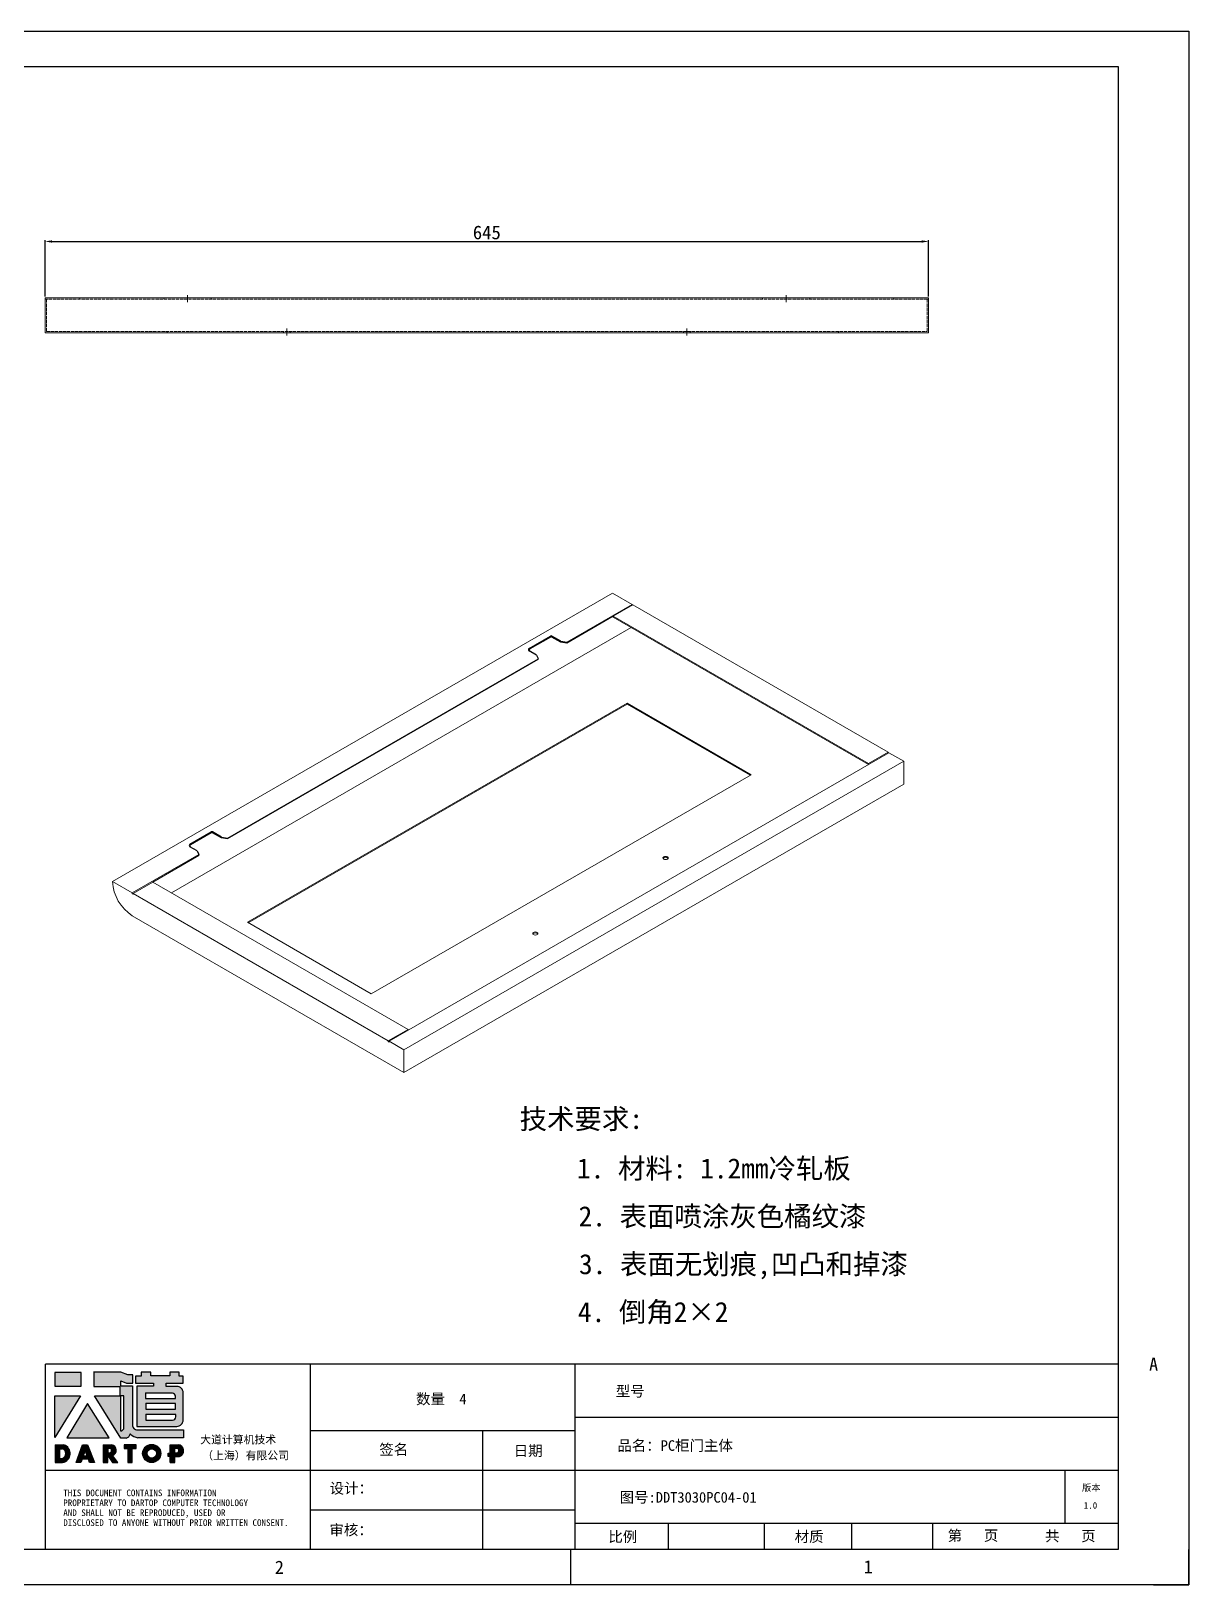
# Model space of a CAD drawing. Header units: millimetres. Extents: x 12436 to 30221, y 8547 to 23793.
# Drawn here: x 15187 to 16032, y 11352 to 12486 of the extents above; entities that cross this region are included whole.
import ezdxf
from ezdxf.enums import TextEntityAlignment as Align

# ---------------------------------------------------------------- set-up
doc = ezdxf.new("R2010")
doc.units = ezdxf.units.MM
doc.header["$PDSIZE"] = -1
for name, pattern in [('ACAD_ISO02W100', [15, 12, -3]), ('CENTER', [10.16, 6.35, -1.27, 1.27, -1.27]), ('CENTERX2', [20.32, 12.7, -2.54, 2.54, -2.54]), ('DOT', [0.25, 0, -0.25]), ('HIDDEN', [1.905, 1.27, -0.635])]:
    doc.linetypes.add(name, pattern=pattern)
for name, color, linetype in [('4', 7, 'Continuous'), ('print', 30, 'Continuous'), ('点画线', 1, 'CENTER'), ('虚线', 6, 'ACAD_ISO02W100')]:
    doc.layers.add(name, color=color, linetype=linetype)
doc.styles.add('Dartop', font='SIMFANG.TTF')
doc.styles.add('HZ', font='SimSun.ttf')
doc.styles.add('hzHT', font='SIMHEI.TTF')
doc.dimstyles.new('0', dxfattribs={"dimtxt": 10, "dimasz": 5, "dimexe": 1, "dimexo": 1, "dimgap": 1.524, "dimtad": 1, "dimdec": 0, "dimzin": 0, "dimdsep": 46, "dimtxsty": 'Standard', "dimcen": 2.5, "dimclrd": 4, "dimclre": 4, "dimclrt": 4, "dimadec": 0, "dimazin": 0, "dimtfac": 1, "dimtdec": 0, "dimtmove": 0, "dimatfit": 3, "dimfxl": 1, "dimtzin": 0, "dimarcsym": 0})

# ---------------------------------------------------------------- blocks, each defined once
blk = doc.blocks.new('*D481')
at = {"color": 4, "lineweight": -2}
for p, q in [((15197.1, 12292.6), (15197.1, 12333.9)), ((15202.1, 12332.9), (15837.1, 12332.9)), ((15842.1, 12292.6), (15842.1, 12333.9))]:
    blk.add_line(p, q, dxfattribs=at)
at = {"color": 4}
for points in [[(15202.1, 12333.7), (15202.1, 12332), (15197.1, 12332.9)], [(15837.1, 12333.7), (15837.1, 12332), (15842.1, 12332.9)]]:
    blk.add_solid(points, dxfattribs=at)
at = {"layer": 'Defpoints', "color": 0}
for p in [(15842.1, 12332.9), (15197.1, 12291.6), (15842.1, 12291.6)]:
    blk.add_point(p, dxfattribs=at)
at = {"color": 4, "lineweight": 9, "insert": (15519.6, 12339.4), "char_height": 10, "attachment_point": 5}
blk.add_mtext('645', dxfattribs=at)
blk = doc.blocks.new('dadao')
for p, q in [((48, 19.2), (44.9, 10.4)), ((44.9, 10.4), (51.2, 10.4)), ((51.2, 10.4), (48, 19.2))]:
    blk.add_line(p, q)
for points in [[(41.8, 121.6), (41.8, 143.7), (-0.4, 143.7), (-0.4, 121.6), (41.8, 121.6)], [(104.8, 122), (104.8, 130.3), (114.1, 126.3), (124.2, 126.3), (124.2, 139.6), (115.9, 139.6), (105.1, 143.9), (61.5, 143.9)], [(61.7, 144), (61.7, 121.3), (103.9, 121.3)], [(113.4, 38.7), (105.1, 38.7), (63, 106.5), (103.9, 106.5), (103.9, 120.9), (103.9, 121.3)], [(109.7, 53.6), (109.7, 106.2), (104.3, 106.2), (104.3, 50.4), (106.6, 50.4)], [(144.6, 94.4), (144.6, 84.8), (192, 84.8), (192, 94.1), (144.9, 94.1)], [(0, 28), (0, 0), (11.8, 0)], [(0.1, 28), (14, 28)], [(76.8, 28.2), (76.8, 0), (84.1, 0), (84.1, 11.1), (91.6, -0.1), (100.3, -0.1), (91.7, 11.1)], [(76.8, 28.2), (90.6, 28.2)], [(120.2, 45), (119.5, 45), (119.5, 44.6)], [(183.7, 0), (183.7, 9.6), (180.6, 9.6), (180.6, 14.9), (183.8, 14.9), (183.8, 28.1), (196.1, 28.1), (196.5, 28.1)], [(7.1, 21.8), (7.1, 6.1), (12, 6.1)], [(7.1, 21.8), (11.4, 21.8)], [(84, 22.7), (84, 15.3), (87.2, 15.3)], [(84, 22.7), (87.3, 22.7)], [(183.7, 0), (190.9, 0), (190.9, 9.6), (198.8, 9.6)], [(194.9, 22.3), (190.8, 22.3), (190.8, 15), (194.4, 15)]]:
    blk.add_lwpolyline(points)
blk.add_lwpolyline([(137.1, 144.2), (137.1, 137.9), (128.3, 137.9), (128.3, 126.5), (157.3, 126.5), (157.3, 121.5), (130.3, 121.5), (130.3, 57.5), (194.4, 57.5, 0.414214), (204.4, 67.5), (204.4, 111.3, 0.414214), (194.4, 121.3), (177.5, 121.3), (177.5, 126.3), (204.7, 126.3), (204.7, 137.7), (198.2, 137.7), (198.2, 143.9), (183.3, 143.9), (183.3, 138), (153, 138), (153, 144.2), (137.1, 144.2)], format="xyb", close=True)
for points in [[(-0.3, 106.2), (40.4, 106.2), (-0.3, 39.7), (-0.3, 106.2)], [(51.7, 94.1), (18.4, 39.3), (86.2, 39.3)], [(43.8, 28.2), (51.8, 28.2), (62.6, -0.1), (55, -0.1), (53.2, 5), (42.9, 5), (41.1, 0), (33.6, 0)], [(110, 28.1), (110, 21.9), (116, 21.9), (116, -0.1), (123.2, -0.1), (123.2, 22), (129.2, 22), (129.2, 28.1), (110, 28.1)]]:
    blk.add_lwpolyline(points, close=True)
for points in [[(104.8, 122), (123.4, 122), (123.4, 60, 0.414214), (131.4, 52), (204.8, 52), (204.8, 39.1), (131.7, 39.1)], [(144.3, 110.8), (144.3, 101.8), (192.3, 101.8), (192.3, 105.5, 0.414214), (187.3, 110.5), (144.3, 110.5)], [(144.6, 77), (144.6, 67.5), (187.6, 67.5, 0.414214), (192.6, 72.5), (192.6, 76.4), (144.6, 76.4)]]:
    blk.add_lwpolyline(points, format="xyb")
for radius in [14.5, 7.44]:
    blk.add_circle((154.2, 14.2), radius)
for centre, radius, start, end in [((99.2, 60.7), 12.6, 305.6399, 325.969), ((9.6, 14.2), 14.4, 278.6604, 72.3203), ((88.6, 19.4), 8.95, 290.6073, 77.2124), ((111.6, 46.7), 8.19, 282.9811, 347.6627), ((136, 61.7), 22.9, 226.7358, 259.3209), ((195.7, 18.6), 9.51, 288.8959, 85.2442), ((8.5, 13.9), 8.49, 294.2143, 69.7177), ((86.4, 19), 3.8, 282.527, 76.7196), ((193.7, 18.7), 3.8, 280.9891, 72.5513)]:
    blk.add_arc(centre, radius, start, end)

msp = doc.modelspace()

# ---------------------------------------------------------------- hatches: boundary and pattern name
for points in [[(15223.584, 11507.137), (15204.297, 11507.137), (15204.297, 11497.061), (15223.584, 11497.061)], [(15222.963, 11490.01), (15204.349, 11490.01), (15204.349, 11459.619)], [(15228.123, 11484.495), (15212.907, 11459.417), (15243.89, 11459.417)], [(15263.563, 11454.286), (15254.758, 11454.286), (15254.758, 11451.492), (15257.505, 11451.492), (15257.505, 11441.425), (15260.795, 11441.425), (15260.795, 11451.499), (15263.563, 11451.499)]]:
    msp.add_hatch(color=0).paths.add_polyline_path(points)
h = msp.add_hatch(color=0)
h.paths.add_polyline_path([(15252.405, 11501.013), (15256.662, 11499.174), (15261.264, 11499.174), (15261.264, 11505.265), (15257.467, 11505.265), (15252.52, 11507.219), (15232.697, 11507.219), (15232.697, 11496.918), (15251.985, 11496.918), (15251.985, 11496.709), (15251.985, 11490.126), (15233.281, 11490.126), (15252.519, 11459.165), (15256.329, 11459.165, 0.27937482), (15259.11, 11461.869), (15259.11, 11462.012), (15259.446, 11462.012, 0.14314537), (15264.69, 11459.343), (15298.12, 11459.343), (15298.12, 11465.215), (15264.548, 11465.215, -0.41421356), (15260.891, 11468.872), (15260.891, 11497.243), (15252.405, 11497.243)])
h.paths.add_polyline_path([(15252.179, 11489.994), (15254.63, 11489.994), (15254.63, 11465.964, -0.08893574), (15253.21, 11464.503), (15252.171, 11464.503)], flags=16)
h = msp.add_hatch(color=0)
h.paths.add_polyline_path([(15298.062, 11504.412), (15295.088, 11504.412), (15295.088, 11507.242), (15288.289, 11507.242), (15288.289, 11504.554), (15274.41, 11504.554), (15274.41, 11507.383), (15267.14, 11507.383), (15267.14, 11504.501), (15263.123, 11504.501), (15263.123, 11499.285), (15276.379, 11499.285), (15276.379, 11496.978), (15264.027, 11496.978), (15264.027, 11467.769), (15293.35, 11467.769, 0.41421356), (15297.921, 11472.34), (15297.921, 11492.343, 0.41421356), (15293.35, 11496.914), (15285.598, 11496.914), (15285.598, 11499.177), (15298.062, 11499.177)])
h.paths.add_polyline_path([(15290.111, 11491.962, -0.41421356), (15292.397, 11489.676), (15292.397, 11488), (15270.443, 11488), (15270.443, 11491.962)], flags=16)
h.paths.add_polyline_path([(15292.255, 11484.463), (15292.255, 11480.219), (15270.585, 11480.219), (15270.585, 11484.463)], flags=16)
h.paths.add_polyline_path([(15292.538, 11476.399), (15292.538, 11474.581, -0.41421356), (15290.253, 11472.296), (15270.585, 11472.296), (15270.585, 11476.399)], flags=16)
h = msp.add_hatch(color=0)
h.paths.add_polyline_path([(15210.872, 11454.24), (15204.486, 11454.24), (15204.486, 11441.463), (15209.864, 11441.463, 0.79301591)])
h.paths.add_polyline_path([(15209.959, 11444.261), (15207.726, 11444.261), (15207.726, 11451.442), (15209.712, 11451.442, -0.67136089)], flags=16)
h = msp.add_hatch(color=0)
h.paths.add_polyline_path([(15228.171, 11454.345), (15224.526, 11454.345), (15219.84, 11441.45), (15223.292, 11441.45), (15224.104, 11443.735), (15228.781, 11443.735), (15229.61, 11441.422), (15233.09, 11441.422)])
h.paths.add_polyline_path([(15227.887, 11446.198), (15224.989, 11446.198), (15226.412, 11450.25)], flags=16)
h = msp.add_hatch(color=0)
h.paths.add_polyline_path([(15245.885, 11454.336), (15239.604, 11454.336), (15239.604, 11441.443), (15242.923, 11441.443), (15242.923, 11446.554), (15246.334, 11441.397), (15250.345, 11441.397), (15246.419, 11446.522, 0.74405494)])
h.paths.add_polyline_path([(15242.893, 11448.462), (15242.893, 11451.848), (15244.376, 11451.848, -0.79680897), (15244.354, 11448.462)], flags=16)
h = msp.add_hatch(color=0)
h.paths.add_polyline_path([(15268.35, 11447.936, 1), (15281.589, 11447.936, 1)])
h.paths.add_polyline_path([(15278.37, 11447.936, -1), (15271.569, 11447.936, -1)], flags=16)
h = msp.add_hatch(color=0)
h.paths.add_polyline_path([(15294.288, 11454.305), (15294.098, 11454.305), (15288.499, 11454.305), (15288.499, 11448.288), (15287.013, 11448.288), (15287.013, 11445.846), (15288.475, 11445.846), (15288.475, 11441.465), (15291.743, 11441.465), (15291.743, 11445.863), (15295.335, 11445.863, 0.81230381)])
h.paths.add_polyline_path([(15291.695, 11448.305), (15291.695, 11451.67), (15293.555, 11451.67, -0.77821343), (15293.365, 11448.305)], flags=16)

# ---------------------------------------------------------------- linework, layer by layer
for p, q in [((14445.65, 12460.7), (15980.568, 12460.7)), ((15550.498, 12035.701), (15566.099, 12044.707)), ((15566.099, 12044.054), (15551.063, 12035.374)), ((15573.511, 12041.005), (15567.099, 12044.707)), ((15573.511, 12040.352), (15567.099, 12044.054)), ((15573.511, 12041.005), (15577.957, 12040.286)), ((15577.957, 12039.633), (15573.511, 12040.352)), ((15555.91, 12030.844), (15550.498, 12033.968)), ((15555.91, 12030.844), (15557.155, 12028.278)), ((15302.818, 11892.718), (15318.419, 11901.724)), ((15318.419, 11901.071), (15303.384, 11892.391)), ((15325.832, 11898.023), (15319.419, 11901.724)), ((15325.832, 11897.369), (15319.419, 11901.071)), ((15308.23, 11887.861), (15302.818, 11890.986)), ((15325.832, 11898.023), (15330.277, 11897.304)), ((15330.277, 11896.65), (15325.832, 11897.369)), ((15308.23, 11887.861), (15309.476, 11885.295))]:
    msp.add_line(p, q)
at = {"color": 0}
for p, q in [((15980.568, 12460.7), (15980.568, 11377.757)), ((15980.568, 11513.125), (15197.368, 11513.125)), ((15197.368, 11377.757), (15197.368, 11513.125)), ((15390.751, 11513.125), (15390.751, 11377.757)), ((15584.133, 11377.757), (15584.133, 11513.125)), ((15584.133, 11474.448), (15980.568, 11474.448)), ((15390.751, 11464.779), (15584.133, 11464.779)), ((15516.449, 11464.779), (15516.449, 11377.757)), ((15197.368, 11435.772), (15390.751, 11435.772)), ((15390.751, 11435.772), (15980.568, 11435.772)), ((15941.891, 11397.095), (15941.891, 11435.772)), ((15390.751, 11406.764), (15584.133, 11406.764)), ((15584.133, 11397.095), (15980.568, 11397.095)), ((15652.17, 11377.757), (15652.17, 11397.095)), ((15722.287, 11377.757), (15722.287, 11397.095)), ((15786.029, 11377.757), (15786.029, 11397.095)), ((15845.2, 11377.757), (15845.2, 11397.095)), ((15980.568, 11377.757), (14445.65, 11377.757)), ((15580.91, 11351.973), (15580.91, 11377.757)), ((16032.136, 11351.973), (16032.136, 11377.757)), ((16006.352, 11351.973), (16032.136, 11351.973))]:
    msp.add_line(p, q, dxfattribs=at)
at = {"color": 0, "linetype": 'DOT'}
for p, q in [((16032.136, 12460.7), (16032.136, 11377.757)), ((16006.352, 11351.973), (14394.082, 11351.973))]:
    msp.add_line(p, q, dxfattribs=at)
at = {"color": 7, "linetype": 'Continuous', "lineweight": 15}
for p, q in [((15842.107, 12291.642), (15197.107, 12291.642)), ((15197.107, 12266.242), (15197.107, 12291.642)), ((15842.107, 12291.642), (15842.107, 12266.242)), ((15842.107, 12266.242), (15197.107, 12266.242)), ((15246.433, 11865.491), (15611.3, 12076.124)), ((15625.668, 12067.829), (15611.3, 12076.124)), ((15577.957, 12040.286), (15625.668, 12067.829)), ((15626.234, 12067.503), (15611.866, 12059.208)), ((15625.668, 12067.176), (15625.668, 12067.829)), ((15812.571, 11959.933), (15626.234, 12067.503)), ((15625.06, 12050.938), (15289.496, 11857.22)), ((15577.957, 12039.633), (15611.866, 12059.208)), ((15611.866, 12059.208), (15798.202, 11951.638)), ((15611.866, 12058.555), (15611.866, 12059.208)), ((15611.866, 12058.555), (15798.202, 11950.985)), ((15573.511, 12041.005), (15573.511, 12040.352)), ((15577.957, 12040.286), (15577.957, 12039.633)), ((15330.277, 11897.304), (15557.079, 12028.233)), ((15330.277, 11896.65), (15557.079, 12027.58)), ((15557.079, 12028.233), (15557.155, 12028.278)), ((15557.079, 12027.58), (15557.155, 12027.624)), ((15557.155, 12027.624), (15557.155, 12028.278)), ((15344.776, 11835.787), (15621.962, 11995.803)), ((15345.342, 11835.46), (15621.962, 11995.149)), ((15621.962, 11995.803), (15712.472, 11943.553)), ((15621.962, 11995.803), (15621.962, 11995.149)), ((15621.962, 11995.149), (15711.906, 11943.226)), ((15448.269, 11748.973), (15813.137, 11959.606)), ((15798.202, 11951.638), (15812.571, 11959.933)), ((15812.571, 11959.28), (15812.571, 11959.933)), ((15823.998, 11953.336), (15813.137, 11959.606)), ((15459.131, 11742.703), (15823.998, 11953.336)), ((15798.202, 11950.985), (15798.202, 11951.638)), ((15823.998, 11936.744), (15823.998, 11953.336)), ((15712.472, 11943.553), (15435.286, 11783.537)), ((15459.131, 11726.111), (15823.998, 11936.744)), ((15325.832, 11898.023), (15325.832, 11897.369)), ((15329.391, 11896.792), (15329.393, 11896.793)), ((15330.277, 11897.304), (15330.277, 11896.65)), ((15260.801, 11857.196), (15309.476, 11885.295)), ((15275.735, 11865.164), (15309.476, 11884.642)), ((15309.399, 11885.251), (15309.476, 11885.295)), ((15309.399, 11884.598), (15309.476, 11884.642)), ((15309.476, 11884.642), (15309.476, 11885.295)), ((15648.338, 11883.158), (15648.191, 11882.734)), ((15648.191, 11882.734), (15648.338, 11882.31)), ((15648.754, 11883.518), (15648.338, 11883.158)), ((15648.338, 11882.31), (15648.754, 11881.95)), ((15649.377, 11883.758), (15648.754, 11883.518)), ((15648.754, 11881.95), (15649.377, 11881.71)), ((15650.111, 11883.842), (15649.377, 11883.758)), ((15649.377, 11881.71), (15650.111, 11881.625)), ((15650.846, 11883.758), (15650.111, 11883.842)), ((15650.111, 11881.625), (15650.846, 11881.71)), ((15651.469, 11883.518), (15650.846, 11883.758)), ((15650.846, 11881.71), (15651.469, 11881.95)), ((15651.885, 11883.158), (15651.469, 11883.518)), ((15651.469, 11881.95), (15651.885, 11882.31)), ((15652.031, 11882.734), (15651.885, 11883.158)), ((15651.885, 11882.31), (15652.031, 11882.734)), ((15260.801, 11857.196), (15246.433, 11865.491)), ((15260.801, 11856.543), (15260.801, 11857.196)), ((15260.801, 11856.543), (15261.367, 11856.869)), ((15260.801, 11856.543), (15261.367, 11856.216)), ((15261.367, 11856.869), (15275.735, 11865.164)), ((15261.367, 11856.216), (15261.367, 11856.869)), ((15447.704, 11749.299), (15261.367, 11856.869)), ((15275.735, 11865.164), (15462.072, 11757.594)), ((15260.801, 11840.604), (15459.131, 11726.111)), ((15435.286, 11783.537), (15344.776, 11835.787)), ((15553.245, 11828.033), (15553.099, 11827.609)), ((15553.099, 11827.609), (15553.245, 11827.184)), ((15553.662, 11828.392), (15553.245, 11828.033)), ((15553.245, 11827.184), (15553.662, 11826.825)), ((15554.284, 11828.633), (15553.662, 11828.392)), ((15553.662, 11826.825), (15554.284, 11826.585)), ((15555.019, 11828.717), (15554.284, 11828.633)), ((15554.284, 11826.585), (15555.019, 11826.5)), ((15555.754, 11828.633), (15555.019, 11828.717)), ((15555.019, 11826.5), (15555.754, 11826.585)), ((15556.377, 11828.392), (15555.754, 11828.633)), ((15555.754, 11826.585), (15556.377, 11826.825)), ((15556.793, 11828.033), (15556.377, 11828.392)), ((15556.377, 11826.825), (15556.793, 11827.184)), ((15556.939, 11827.609), (15556.793, 11828.033)), ((15556.793, 11827.184), (15556.939, 11827.609)), ((15462.072, 11757.594), (15447.704, 11749.299)), ((15462.072, 11756.941), (15462.072, 11757.594)), ((15447.704, 11748.646), (15447.704, 11749.299)), ((15448.269, 11748.973), (15447.704, 11748.646)), ((15447.704, 11748.646), (15448.269, 11748.32)), ((15448.269, 11748.973), (15448.269, 11748.32)), ((15459.131, 11742.703), (15448.269, 11748.973)), ((15459.131, 11726.111), (15459.131, 11742.703))]:
    msp.add_line(p, q, dxfattribs=at)
at = {"color": 7, "linetype": 'HIDDEN', "lineweight": 0}
msp.add_line((15842.107, 12290.642), (15841.107, 12290.642), dxfattribs=at)
for centre, start, end in [((15566.599, 12043.841), 60.002688, 119.997312), ((15566.599, 12043.188), 60.002688, 119.997312), ((15550.998, 12034.835), 119.997312, 240.002688), ((15551.563, 12034.508), 119.997312, 240.002688), ((15318.919, 11900.858), 60.002688, 119.997312), ((15318.919, 11900.205), 60.002688, 119.997312), ((15303.318, 11891.852), 119.997312, 240.002688), ((15303.884, 11891.525), 119.997312, 240.002688)]:
    msp.add_arc(centre, 1, start, end)
at = {"color": 7, "linetype": 'Continuous', "lineweight": 15}
for centre, radius, start, end in [((15650.111, 11880.862), 2.399, 40.110849, 139.889151), ((15277.541, 11866.86), 31.138, 182.52009, 237.47991), ((15555.019, 11825.736), 2.399, 40.110849, 139.889151)]:
    msp.add_arc(centre, radius, start, end, dxfattribs=at)
at = {"layer": 'print', "color": 4}
msp.add_lwpolyline([(14394.082, 12486.484), (16032.136, 12486.484), (16032.136, 11351.973), (14394.082, 11351.973)], close=True, dxfattribs=at)
at = {"layer": '点画线', "linetype": 'CENTERX2', "lineweight": 0}
for p, q in [((15301.107, 12288.642), (15301.107, 12293.642)), ((15738.107, 12288.642), (15738.107, 12293.642)), ((15373.607, 12264.242), (15373.607, 12269.242)), ((15665.607, 12264.242), (15665.607, 12269.242))]:
    msp.add_line(p, q, dxfattribs=at)
at = {"layer": '虚线', "linetype": 'ACAD_ISO02W100', "lineweight": 0, "ltscale": 0.2}
for p, q in [((15197.107, 12290.642), (15198.107, 12290.642)), ((15198.107, 12290.642), (15198.107, 12267.242)), ((15841.107, 12290.642), (15198.107, 12290.642)), ((15222.507, 12290.642), (15222.507, 12291.642)), ((15283.857, 12291.642), (15283.857, 12290.642)), ((15318.357, 12290.642), (15318.357, 12291.642)), ((15720.857, 12290.642), (15720.857, 12291.642)), ((15755.357, 12291.642), (15755.357, 12290.642)), ((15816.707, 12290.642), (15816.707, 12291.642)), ((15841.107, 12267.242), (15841.107, 12290.642)), ((15198.107, 12267.242), (15841.107, 12267.242)), ((15286.259, 12267.242), (15286.259, 12266.242)), ((15776.259, 12267.242), (15776.259, 12266.242))]:
    msp.add_line(p, q, dxfattribs=at)
for points in [[(15371.207, 12267.242), (15371.207, 12266.242)], [(15376.007, 12266.242), (15376.007, 12267.242)], [(15663.207, 12267.242), (15663.207, 12266.242)], [(15668.007, 12266.242), (15668.007, 12267.242)]]:
    msp.add_open_spline(points, degree=1, dxfattribs=at)

# ---------------------------------------------------------------- block references
at = {"color": 0, "xscale": 0.4570862751061213, "yscale": 0.4570862751461391, "zscale": 0.4570862751531787}
msp.add_blockref('dadao', (15204.486, 11441.463), dxfattribs=at)

# ---------------------------------------------------------------- texts
at = {"style": 'HZ'}
for s, height, p in [('技术要求:', 14.6765, (15588.571, 11692.239)), ('     1. 材料: 1.2mm冷轧板', 14.67648, (15660.405, 11656.088)), ('    2. 表面喷涂灰色橘纹漆', 14.67648, (15671.687, 11621.144)), ('3. 表面无划痕,凹凸和掉漆', 14.67648, (15706.924, 11586.2)), ('4. 倒角2×2         ', 14.67648, (15685.968, 11551.256))]:
    msp.add_text(s, height=height, dxfattribs=at).set_placement(p, align=Align.MIDDLE_CENTER)
at = {"color": 0}
for s, height, style, p in [('A', 9.669, 'Dartop', (16006.352, 11513.125)), ('数量  4', 7.7353, 'hzHT', (15486.402, 11487.769)), ('型号', 7.7353, 'hzHT', (15624.266, 11493.449)), ('品名：PC柜门主体  ', 7.73531, 'hzHT', (15662.315, 11453.739)), ('签名', 7.7353, 'hzHT', (15451.655, 11450.905)), ('日期', 7.7353, 'hzHT', (15549.807, 11449.953)), ('版本', 4.8346, 'hzHT', (15960.857, 11422.937)), ('图号:DDT3030PC04-01', 7.73531, 'hzHT', (15666.579, 11415.93)), ('1.0', 4.8346, 'Dartop', (15960.275, 11410.017)), ('比例', 7.7353, 'hzHT', (15618.872, 11387.225)), ('材质', 7.7353, 'hzHT', (15754.872, 11387.225)), ('第   页', 7.7353, 'hzHT', (15874.531, 11388.027)), ('共   页', 7.7353, 'hzHT', (15945.587, 11387.745)), ('2', 9.669, 'Dartop', (15368.189, 11364.865)), ('1', 9.669, 'Dartop', (15798.039, 11365.172))]:
    msp.add_text(s, height=height, dxfattribs=dict(at, style=style)).set_placement(p, align=Align.MIDDLE_CENTER)
at = {"color": 0, "style": 'hzHT'}
for s, height, p in [('设计：', 7.7353, (15404.796, 11418.677)), ('THIS DOCUMENT CONTAINS INFORMATION', 4.83457, (15210.42, 11416.772)), ('PROPRIETARY TO DARTOP COMPUTER TECHNOLOGY', 4.83457, (15210.42, 11409.521)), ('AND SHALL NOT BE REPRODUCED, USED OR', 4.83457, (15210.42, 11402.269)), ('DISCLOSED TO ANYONE WITHOUT PRIOR WRITTEN CONSENT.', 4.83457, (15210.42, 11395.017)), ('审核：', 7.7353, (15404.68, 11388.217))]:
    msp.add_text(s, height=height, dxfattribs=at).set_placement(p)
at = {"layer": '4', "color": 0, "style": 'hzHT'}
for s, p in [('大道计算机技术', (15310.412, 11455.172)), ('（上海）有限公司', (15311.872, 11443.609))]:
    msp.add_text(s, height=5.8015, dxfattribs=at).set_placement(p)

# ---------------------------------------------------------------- dimensions: what is measured, and where the dimension line sits
at = {"lineweight": 9}
dim = msp.add_linear_dim(base=(15842.107, 12332.856), p1=(15197.107, 12291.642), p2=(15842.107, 12291.642), dimstyle='0', dxfattribs=at)
dim.commit()
dim.dimension.update_dxf_attribs({"geometry": '*D481', "text_midpoint": (15519.607, 12339.38)})

doc.saveas('drawing.dxf')
